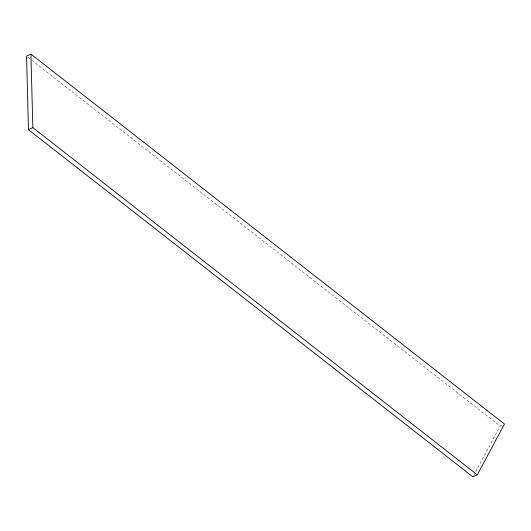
<?xml version="1.0" encoding="UTF-8"?>
<svg xmlns="http://www.w3.org/2000/svg" width="531" height="531" viewBox="0 0 531 531"><rect width="100%" height="100%" fill="white"/><g stroke="black" fill="none" stroke-linecap="round" stroke-linejoin="round"><path stroke-width="0.4" stroke-dasharray="2.65 1.99" d="M473.698 475.444L475.252 472.537M475.643 471.813L500.089 426.074L502.266 425.052M27.858 57.169L31.123 59.724M31.774 60.235L500.089 426.074"/><path stroke-width="0.8" d="M477.289 474.847L504.45 424.03L30.911 54.102L26.55 56.153L28.475 129.683L472.922 476.898L477.289 474.847L32.842 127.639L30.911 54.102M28.475 129.683L32.842 127.639"/></g></svg>
